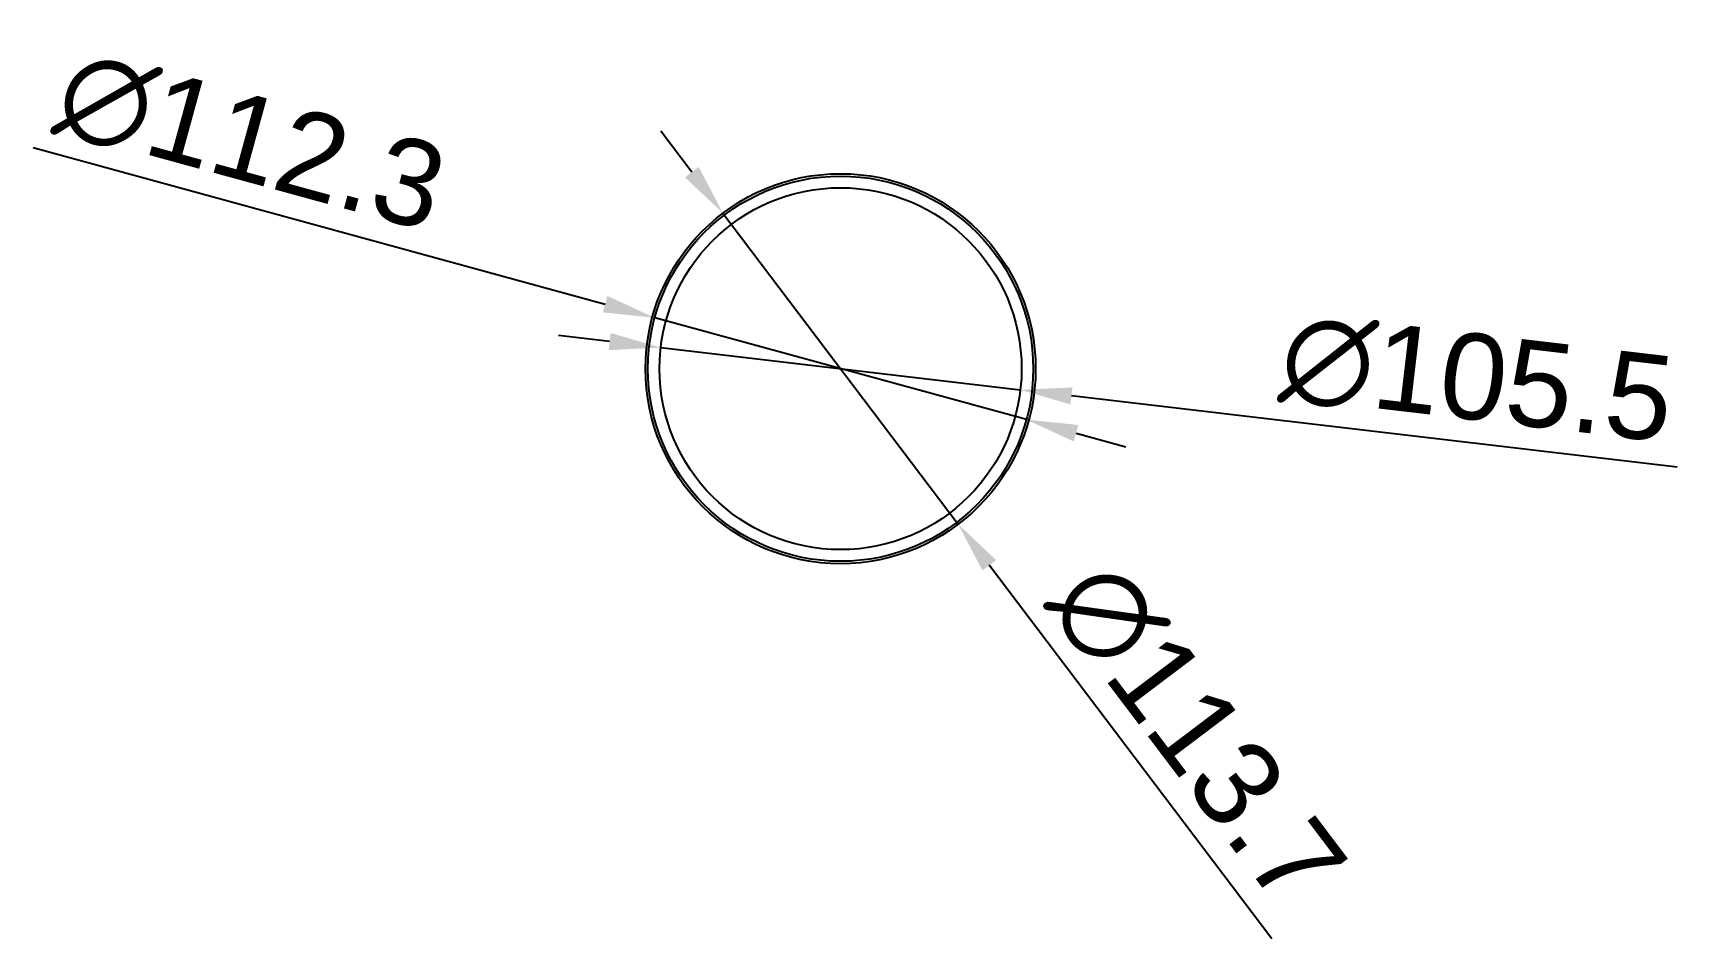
# Model space of a CAD drawing. Header units: millimetres. Extents: x 1371 to 1853, y 895 to 1159.
import ezdxf

# ---------------------------------------------------------------- set-up
doc = ezdxf.new("R2010")
doc.units = ezdxf.units.MM
doc.styles.get("Standard").update_dxf_attribs({"font": 'arial.ttf'})
doc.dimstyles.new('ISO-25', dxfattribs={"dimtxt": 2.5, "dimasz": 2.5, "dimexe": 1.25, "dimexo": 0.625, "dimtad": 1, "dimdsep": 46, "dimtxsty": 'Standard', "dimcen": 2.5, "dimadec": 0, "dimazin": 0, "dimtfac": 1, "dimtmove": 0, "dimatfit": 3, "dimfxl": 1, "dimarcsym": 0})

# ---------------------------------------------------------------- blocks, each defined once
blk = doc.blocks.new('*D2')
at = {"color": 3, "linetype": 'Continuous', "lineweight": -2, "transparency": 16777216}
for p, q in [((1539.4, 1069.46), (1524.5, 1071.21)), ((1554.29, 1067.71), (1659.07, 1055.39)), ((1850.46, 1032.89), (1673.97, 1053.64))]:
    blk.add_line(p, q, dxfattribs=at)
at = {"color": 3, "transparency": 16777216}
for points in [[(1539.69, 1071.95), (1539.11, 1066.98), (1554.29, 1067.71)], [(1674.26, 1056.12), (1673.68, 1051.16), (1659.07, 1055.39)]]:
    blk.add_solid(points, dxfattribs=at)
at = {"layer": 'Defpoints', "color": 0, "transparency": 16777216}
for p in [(1554.29, 1067.71, 211), (1659.07, 1055.39, 211)]:
    blk.add_point(p, dxfattribs=at)
at = {"color": 0, "transparency": 16777216, "insert": (1792.16, 1058.34), "char_height": 25, "attachment_point": 5, "rotation": 353.2945}
blk.add_mtext('∅105.5', dxfattribs=at)
blk = doc.blocks.new('*D3')
at = {"color": 3, "linetype": 'Continuous', "lineweight": -2, "transparency": 16777216}
for p, q in [((1371.38, 1126.07), (1538.07, 1080.37)), ((1660.83, 1046.7), (1552.53, 1076.4)), ((1675.3, 1042.74), (1689.77, 1038.77))]:
    blk.add_line(p, q, dxfattribs=at)
at = {"color": 3, "transparency": 16777216}
for points in [[(1538.73, 1082.78), (1537.41, 1077.96), (1552.53, 1076.4)], [(1675.96, 1045.15), (1674.64, 1040.33), (1660.83, 1046.7)]]:
    blk.add_solid(points, dxfattribs=at)
at = {"layer": 'Defpoints', "color": 0, "transparency": 16777216}
for p in [(1552.53, 1076.4, 211), (1660.83, 1046.7, 211)]:
    blk.add_point(p, dxfattribs=at)
at = {"color": 0, "transparency": 16777216, "insert": (1434.88, 1127.81), "char_height": 25, "attachment_point": 5, "rotation": 344.6661}
blk.add_mtext('∅112.3', dxfattribs=at)
blk = doc.blocks.new('*D4')
at = {"color": 3, "linetype": 'Continuous', "lineweight": -2, "transparency": 16777216}
for p, q in [((1563.35, 1118.86), (1554.3, 1130.83)), ((1572.4, 1106.9), (1640.97, 1016.21)), ((1732.38, 895.31), (1650.02, 1004.24))]:
    blk.add_line(p, q, dxfattribs=at)
at = {"color": 3, "transparency": 16777216}
for points in [[(1565.34, 1120.37), (1561.35, 1117.36), (1572.4, 1106.9)], [(1652.01, 1005.75), (1648.02, 1002.73), (1640.97, 1016.21)]]:
    blk.add_solid(points, dxfattribs=at)
at = {"layer": 'Defpoints', "color": 0, "transparency": 16777216}
for p in [(1572.4, 1106.9), (1640.97, 1016.21)]:
    blk.add_point(p, dxfattribs=at)
at = {"color": 0, "transparency": 16777216, "insert": (1710.45, 954.93), "char_height": 25, "attachment_point": 5, "rotation": 307.094}
blk.add_mtext('∅113.7', dxfattribs=at)

msp = doc.modelspace()

# ---------------------------------------------------------------- linework, layer by layer
for radius in [56.85, 56.15, 52.75]:
    msp.add_circle((1606.684, 1061.553), radius)

# ---------------------------------------------------------------- dimensions: what is measured, and where the dimension line sits
for p1, p2, picture, middle in [((1660.835, 1046.704, 211), (1552.532, 1076.401, 211), '*D3', (1430, 1110)), ((1554.294, 1067.712, 211), (1659.073, 1055.393, 211), '*D2', (1790, 1040))]:
    dim = msp.add_diameter_dim_2p(p1=p1, p2=p2, dimstyle='ISO-25', override={"dimtxt": 25, "dimasz": 15, "dimexe": 50, "dimgap": 5, "dimcen": 0, "dimclrd": 3, "dimclre": 1})
    dim.commit()
    dim.dimension.update_dxf_attribs({"geometry": picture, "text_midpoint": middle, "dimtype": 163})
dim = msp.add_diameter_dim_2p(p1=(1572.396, 1106.899), p2=(1640.971, 1016.206), dimstyle='ISO-25', override={"dimtxt": 25, "dimasz": 15, "dimexe": 50, "dimgap": 5, "dimcen": 0, "dimclrd": 3, "dimclre": 1})
dim.commit()
dim.dimension.update_dxf_attribs({"geometry": '*D4', "text_midpoint": (1710.451, 954.931)})

doc.saveas('drawing.dxf')
